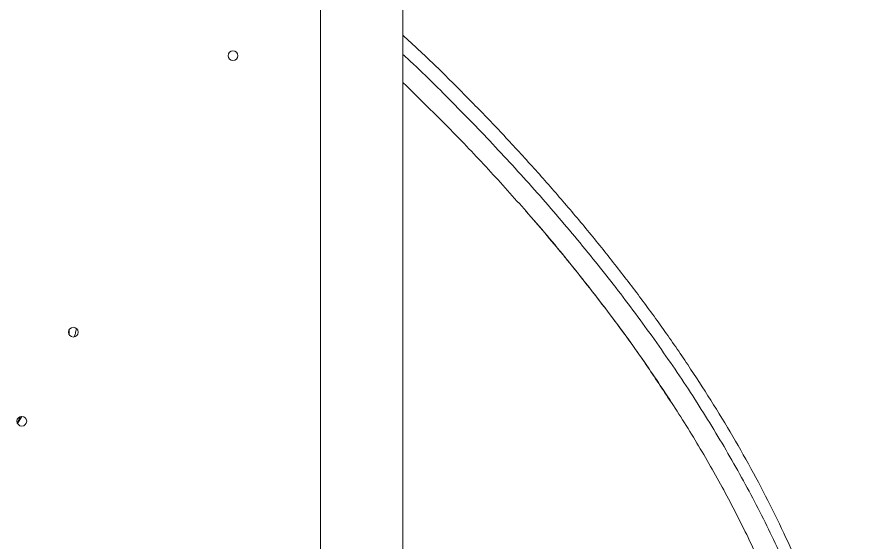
# Model space of a CAD drawing. Header units: millimetres. Extents: x 127 to 957, y 10 to 832.
# Drawn here: x 696.5 to 957.2, y 327.3 to 489.1 of the extents above; entities that cross this region are included whole.
import ezdxf

# ---------------------------------------------------------------- set-up
doc = ezdxf.new("R2010")
doc.units = ezdxf.units.MM

msp = doc.modelspace()

# ---------------------------------------------------------------- linework, layer by layer
at = {"color": 7, "linetype": 'Continuous', "lineweight": 15}
for p, q in [((789.91, 99.74), (789.91, 699.74)), ((815.31, 85.08), (815.31, 685.08)), ((696.57, 364.04), (697.57, 365.96)), ((697.98, 366.02), (696.68, 363.79))]:
    msp.add_line(p, q, dxfattribs=at)
at = {"color": 7, "linetype": 'Continuous', "lineweight": 15, "flags": 128}
msp.add_lwpolyline([(712.52, 391.21), (712.55, 391.57), (712.61, 392.84)], dxfattribs=at)
at = {"color": 7, "linetype": 'Continuous', "lineweight": 15}
for centre in [(762.99, 477.11), (713.82, 391.95), (697.99, 364.52)]:
    msp.add_circle(centre, 1.5, dxfattribs=at)
for points, knots in [([(815.31, 483.39), (818.53, 480.42), (825.1, 474.33), (834.62, 464.79), (844.12, 454.99), (853.37, 445.02), (862.37, 434.88), (871.11, 424.59), (879.56, 414.14), (887.71, 403.56), (895.53, 392.84), (903.01, 381.99), (910.14, 370.98), (916.9, 359.84), (923.24, 348.58), (929.15, 337.23), (934.58, 325.8), (939.52, 314.29), (943.92, 302.72), (947.77, 291.09), (950.78, 280.33), (953.06, 270.46), (954.75, 261.47), (956.02, 252.5), (956.92, 242.98), (957.32, 232.95), (957.07, 222.48), (956.12, 212.07), (954.43, 201.77), (951.95, 191.62), (948.72, 181.87), (944.8, 172.49), (941.59, 166.61), (939.98, 163.66)], [0, 0, 0, 0, 0.0322057, 0.0659797, 0.0997746, 0.1335608, 0.1673467, 0.2012321, 0.2351173, 0.2688925, 0.3026979, 0.3364916, 0.3702847, 0.4042319, 0.4381786, 0.471956, 0.5057829, 0.5395617, 0.5734004, 0.6071805, 0.641033, 0.6671106, 0.6931876, 0.7194359, 0.7456837, 0.7770357, 0.8084097, 0.8397577, 0.8720751, 0.9044219, 0.9367364, 0.968306, 1, 1, 1, 1]), ([(815.31, 477.52), (815.75, 477.12), (821.26, 472.03), (831.39, 461.93), (845.63, 447.19), (859.27, 432.05), (872.32, 416.58), (884.71, 400.78), (896.39, 384.65), (907.28, 368.21), (917.32, 351.48), (926.42, 334.5), (934.48, 317.31), (940.62, 301.88), (945.18, 288.3), (948.5, 276.62), (951.19, 264.94), (953.21, 253.28), (954.51, 241.69), (955.09, 229.85), (954.81, 217.8), (953.53, 205.63), (951.28, 193.74), (948.02, 182.25), (943.67, 170.81), (939.77, 163.56), (937.73, 159.77)], [0, 0, 0, 0, 0.004441, 0.055556, 0.10667, 0.157793, 0.208916, 0.26005, 0.311183, 0.362335, 0.413485, 0.46466, 0.515832, 0.566929, 0.601081, 0.63525, 0.669398, 0.703584, 0.737794, 0.771975, 0.809313, 0.846789, 0.884298, 0.921748, 0.959063, 1, 1, 1, 1]), ([(815.31, 93.33), (819.18, 94.06), (827.59, 95.65), (840.1, 98.91), (852.91, 103), (865.26, 107.89), (877.09, 113.58), (888.28, 120.06), (898.71, 127.32), (908.25, 135.33), (916.8, 144.09), (924.36, 153.55), (930.93, 163.68), (936.44, 174.4), (940.65, 185.16), (943.69, 195.84), (945.76, 206.31), (947.02, 217.05), (947.5, 227.98), (947.21, 239.43), (946.06, 251.38), (944.05, 263.79), (941.05, 277.11), (936.91, 291.3), (931.51, 306.32), (925.19, 321.26), (918.03, 336.04), (910.11, 350.63), (901.49, 364.99), (892.24, 379.12), (883.22, 391.85), (874.62, 403.25), (865.7, 414.49), (855.5, 426.67), (843.9, 439.69), (830.63, 453.85), (820.87, 463.4), (815.31, 468.84)], [0, 0, 0, 0, 0.0237771, 0.0516519, 0.0794846, 0.1075999, 0.1358185, 0.1640558, 0.1922431, 0.2203322, 0.2479933, 0.27578, 0.3036072, 0.3313896, 0.3590473, 0.383057, 0.4071358, 0.4312462, 0.4553404, 0.4793631, 0.5058294, 0.5323207, 0.5587922, 0.5907774, 0.6228347, 0.6549334, 0.6870229, 0.7190352, 0.7509081, 0.7827979, 0.8146745, 0.8385285, 0.8623828, 0.8942261, 0.9260801, 0.9579252, 1, 1, 1, 1]), ([(897.83, 370.37), (895.31, 374.23), (889.3, 383.47), (878.9, 397.76), (866.76, 413.2), (858.13, 423.69), (853.4, 428.93), (853.13, 429.24)], [0, 0, 0, 0, 0.190083, 0.454584, 0.719094, 0.983534, 1, 1, 1, 1]), ([(714.79, 393.06), (714.7, 392.55), (714.53, 391.69), (714.26, 390.86), (714.15, 390.52)], [0, 0, 0, 0, 0.585449, 1, 1, 1, 1])]:
    msp.add_open_spline(points, degree=3, knots=knots, dxfattribs=at)

doc.saveas('drawing.dxf')
